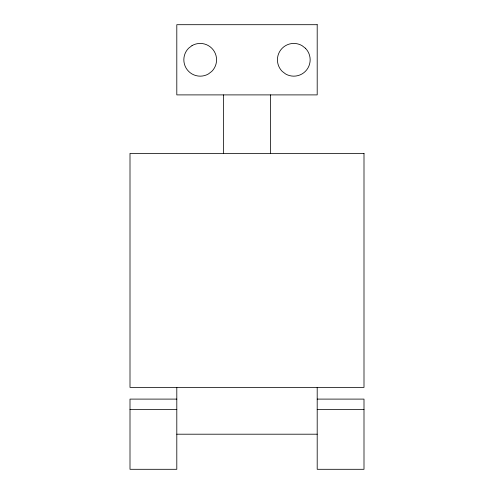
<?xml version="1.0" encoding="UTF-8"?>
<svg xmlns="http://www.w3.org/2000/svg" width="494" height="494" viewBox="0 0 494 494"><rect width="100%" height="100%" fill="white"/><g stroke="black" fill="none" stroke-linecap="round" stroke-linejoin="round"><path stroke-width="0.74" d="M176.803 399.103L130.002 399.103L130.002 469.3L176.803 469.3L176.803 387.401M317.197 399.103L363.998 399.103L363.998 469.3L317.197 469.3L317.197 387.401M130.002 409.378L176.803 409.378M317.197 409.378L363.998 409.378M176.803 434.201L317.197 434.201M270.397 94.897L270.397 153.399M223.603 94.897L223.603 153.399M192.012 45.615L188.615 48.221A16.382 16.382 0 0 0 208.388 73.983L211.784 71.383A16.382 16.382 0 0 0 192.012 45.615M317.197 24.7L176.803 24.7L176.803 94.897L317.197 94.897L317.197 24.7M363.998 153.399L130.002 153.399L130.002 387.401L363.998 387.401L363.998 153.399M305.385 48.221L301.988 45.615A16.382 16.382 0 0 0 282.216 71.383L285.612 73.983A16.382 16.382 0 0 0 305.385 48.221"/></g></svg>
